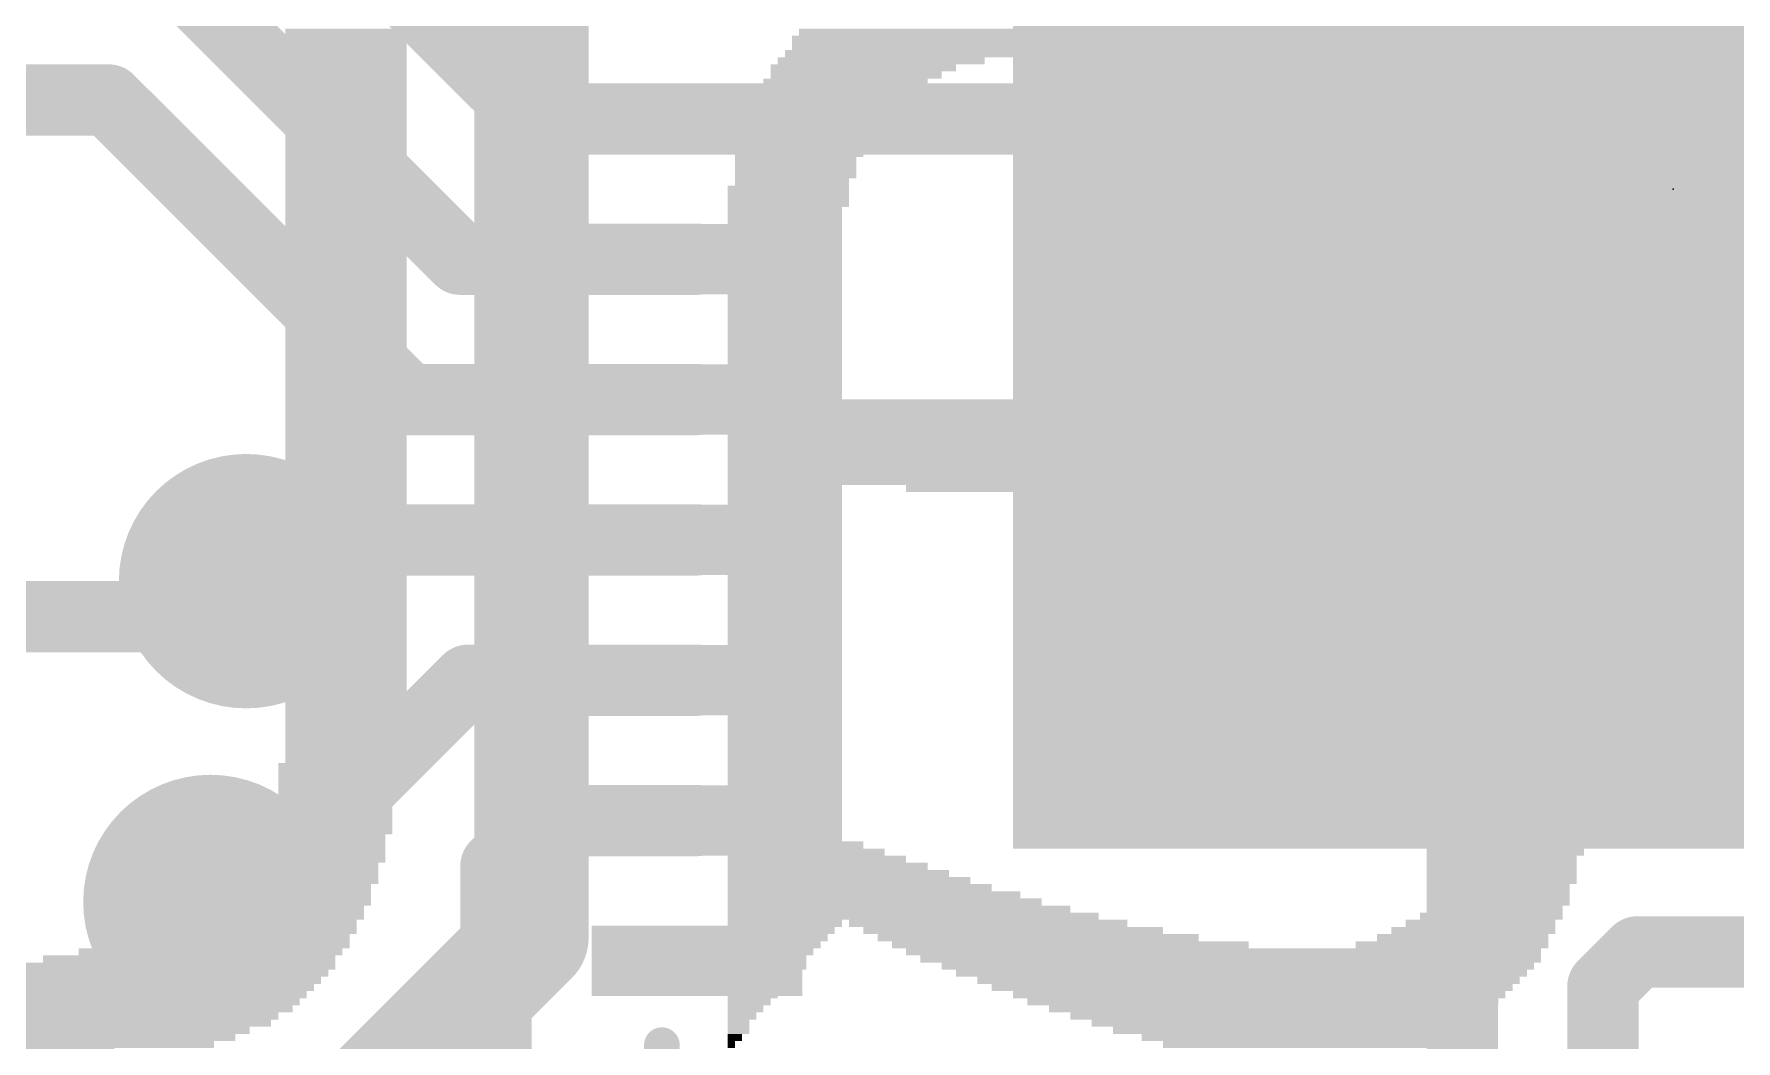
# Model space of a CAD drawing. Extents: x -4.5 to 52.1, y -1.8 to 26.3.
# Drawn here: x 18.29 to 24.35, y 6.62 to 10.2 of the extents above; entities that cross this region are included whole.
import ezdxf

# ---------------------------------------------------------------- set-up
doc = ezdxf.new("R2010")
doc.units = 0
for name, color, linetype in [('1', 12, 'CONTINUOUS'), ('16', 132, 'CONTINUOUS'), ('18', 110, 'CONTINUOUS'), ('21', 40, 'CONTINUOUS'), ('22', 6, 'CONTINUOUS'), ('23', 40, 'CONTINUOUS')]:
    doc.layers.add(name, color=color, linetype=linetype)

# ---------------------------------------------------------------- blocks, each defined once
blk = doc.blocks.new('RECT')
blk.add_solid([(-0.5, -0.5), (0.5, -0.5), (-0.5, 0.5), (0.5, 0.5)])
blk = doc.blocks.new('ROUNDV')
at = {"const_width": 0.5}
blk.add_lwpolyline([(0, -0.25, 1), (0, 0.25, 1), (0, -0.25)], format="xyb", dxfattribs=at)

msp = doc.modelspace()

# ---------------------------------------------------------------- linework, layer by layer
at = {"layer": '1', "const_width": 0.254}
for points in [[(21.88, 11.902), (24.13, 9.652)], [(20.07, 9.902), (18.669, 11.303)], [(19.812, 9.402), (18.253, 10.961)], [(18.5599, 9.9695), (16.5735, 9.9695)], [(19.6274, 8.902), (18.5599, 9.9695)], [(20.655, 9.902), (20.07, 9.902)], [(20.655, 9.902), (23.88, 9.902)], [(23.88, 9.902), (24.13, 9.652)], [(23.38, 8.902), (24.13, 9.652)], [(24.38, 9.402), (24.13, 9.652)], [(20.655, 9.402), (19.812, 9.402)], [(27.605, 9.402), (24.38, 9.402)], [(20.655, 8.902), (19.6274, 8.902)], [(23.38, 8.902), (23.368, 8.89)], [(23.38, 6.177), (23.38, 8.902)], [(23.368, 8.89), (23.368, 7.874)], [(19.197, 8.402), (19.05, 8.255)], [(20.655, 8.402), (19.197, 8.402)], [(19.84, 7.902), (19.05, 7.112)], [(20.655, 7.902), (19.84, 7.902)], [(20.102, 7.402), (19.939, 7.239)], [(20.655, 7.402), (20.102, 7.402)], [(19.939, 7.239), (19.939, 6.096)], [(19.05, 7.112), (18.923, 7.112)], [(23.88, 6.8112), (24.003, 6.9342)], [(26.8732, 6.9342), (24.003, 6.9342)], [(23.88, 6.177), (23.88, 6.8112)]]:
    msp.add_lwpolyline(points, dxfattribs=at)
at = {"layer": '1', "const_width": 0.127}
for points in [[(18.6048, 10.0144, 1), (18.515, 9.9246)], [(18.5599, 9.906, 1), (18.5599, 10.033)], [(20.07, 9.9655, 1), (20.07, 9.8385)], [(20.0251, 9.8571, 1), (20.1149, 9.9469)], [(20.655, 9.9655, 1), (20.655, 9.8385)], [(20.655, 9.8385, 1), (20.655, 9.9655)], [(23.9249, 9.9469, 1), (23.8351, 9.8571)], [(23.88, 9.8385, 1), (23.88, 9.9655)], [(24.1749, 9.6969, 1), (24.0851, 9.6071)], [(24.1749, 9.6071, 1), (24.0851, 9.6969)], [(24.0851, 9.6071, 1), (24.1749, 9.6969)], [(24.0851, 9.6071, 1), (24.1749, 9.6969)], [(19.812, 9.4655, 1), (19.812, 9.3385)], [(20.655, 9.3385, 1), (20.655, 9.4655)], [(24.38, 9.4655, 1), (24.38, 9.3385)], [(19.7671, 9.3571, 1), (19.8569, 9.4469)], [(24.3351, 9.3571, 1), (24.4249, 9.4469)], [(19.6274, 8.9655, 1), (19.6274, 8.8385)], [(20.655, 8.8385, 1), (20.655, 8.9655)], [(23.4435, 8.902, 1), (23.3165, 8.902)], [(23.4249, 8.8571, 1), (23.3351, 8.9469)], [(19.5825, 8.8571, 1), (19.6723, 8.9469)], [(23.4315, 8.89, 1), (23.3045, 8.89)], [(23.3231, 8.9349, 1), (23.4129, 8.8451)], [(23.3351, 8.9469, 1), (23.4249, 8.8571)], [(19.197, 8.4655, 1), (19.197, 8.3385)], [(19.2419, 8.3571, 1), (19.1521, 8.4469)], [(20.655, 8.3385, 1), (20.655, 8.4655)], [(19.0051, 8.2999, 1), (19.0949, 8.2101)], [(19.84, 7.9655, 1), (19.84, 7.8385)], [(19.8849, 7.8571, 1), (19.7951, 7.9469)], [(20.655, 7.8385, 1), (20.655, 7.9655)], [(23.3045, 7.874, 1), (23.4315, 7.874)], [(20.102, 7.4655, 1), (20.102, 7.3385)], [(20.1469, 7.3571, 1), (20.0571, 7.4469)], [(20.655, 7.3385, 1), (20.655, 7.4655)], [(20.0025, 7.239, 1), (19.8755, 7.239)], [(19.8941, 7.2839, 1), (19.9839, 7.1941)], [(18.923, 7.1755, 1), (18.923, 7.0485)], [(19.0051, 7.1569, 1), (19.0949, 7.0671)], [(19.05, 7.0485, 1), (19.05, 7.1755)], [(24.003, 6.9977, 1), (24.003, 6.8707)], [(24.0479, 6.8893, 1), (23.9581, 6.9791)], [(23.9435, 6.8112, 1), (23.8165, 6.8112)], [(23.8351, 6.8561, 1), (23.9249, 6.7663)]]:
    msp.add_lwpolyline(points, format="xyb", dxfattribs=at)
at = {"layer": '16'}
for points, const_width in [([(20.066, 10.414), (20.066, 6.985)], 0.4064), ([(19.05, 8.255), (18.923, 8.128)], 0.254), ([(18.923, 8.128), (18.161, 8.128)], 0.254), ([(17.907, 6.096), (18.923, 7.112)], 0.254), ([(18.923, 7.112), (19.05, 7.112)], 0.254), ([(20.066, 6.985), (19.177, 6.096)], 0.4064)]:
    msp.add_lwpolyline(points, dxfattribs=dict(at, const_width=const_width))
for points, const_width in [([(19.0949, 8.2101, 1), (19.0051, 8.2999)], 0.127), ([(18.923, 8.0645, 1), (18.923, 8.1915)], 0.127), ([(18.8781, 8.1729, 1), (18.9679, 8.0831)], 0.127), ([(18.923, 7.1755, 1), (18.923, 7.0485)], 0.127), ([(18.9679, 7.0671, 1), (18.8781, 7.1569)], 0.127), ([(19.05, 7.0485, 1), (19.05, 7.1755)], 0.127), ([(20.1378, 6.9132, 1), (19.9942, 7.0568)], 0.2032), ([(19.9644, 6.985, 1), (20.1676, 6.985)], 0.2032)]:
    msp.add_lwpolyline(points, format="xyb", dxfattribs=dict(at, const_width=const_width))
at = {"layer": '21', "const_width": 0.127}
msp.add_lwpolyline([(20.53, 6.602), (20.53, 6.052)], dxfattribs=at)
at = {"layer": '21', "const_width": 0.0635}
msp.add_lwpolyline([(20.5617, 6.602, 1), (20.4983, 6.602)], format="xyb", dxfattribs=at)
at = {"layer": '23'}
msp.add_point((24.13, 9.652), dxfattribs=at)

# ---------------------------------------------------------------- block references
at = {"layer": '1'}
for p, xscale, yscale in [((24.13, 9.652), 4.7, 4.7), ((20.655, 9.902), 0.75, 0.25), ((20.655, 9.402), 0.75, 0.25), ((20.655, 8.902), 0.75, 0.25), ((20.655, 8.402), 0.75, 0.25), ((20.655, 7.902), 0.75, 0.25), ((20.655, 7.402), 0.75, 0.25), ((20.655, 6.902), 0.75, 0.25)]:
    msp.add_blockref('RECT', p, dxfattribs=dict(at, xscale=xscale, yscale=yscale))
at = {"layer": '18', "xscale": 0.9064, "yscale": 0.9064}
for p in [(22.352, 9.652), (22.352, 9.652), (19.05, 8.255), (19.05, 8.255), (23.368, 7.874), (23.368, 7.874), (18.923, 7.112), (18.923, 7.112)]:
    msp.add_blockref('ROUNDV', p, dxfattribs=at)
at = {"layer": '22', "yscale": 0.0254, "rotation": 180}
for p, xscale in [((19.4056, 10.2108), 0.4318), ((19.4056, 10.1854), 0.4318), ((22.2885, 10.1854), 2.5908), ((22.3012, 10.2108), 2.5654), ((19.4056, 10.16), 0.4318), ((19.4056, 10.1346), 0.4318), ((19.4056, 10.1092), 0.4318), ((21.3106, 10.1092), 0.7366), ((22.2758, 10.1346), 2.6162), ((22.2885, 10.16), 2.5908), ((23.0759, 10.1092), 1.016), ((19.4056, 10.0838), 0.4318), ((19.4056, 10.0584), 0.4318), ((21.2471, 10.0838), 0.6604), ((21.2217, 10.0584), 0.6096), ((23.2537, 10.0838), 0.6604), ((23.4061, 10.0584), 0.3556), ((19.4056, 10.033), 0.4318), ((19.4056, 10.0076), 0.4318), ((21.1836, 10.033), 0.5842), ((21.1582, 10.0076), 0.5334), ((23.5458, 10.033), 0.0762), ((19.4056, 9.9822), 0.4318), ((19.4056, 9.9568), 0.4318), ((19.4056, 9.9314), 0.4318), ((21.0947, 9.9314), 0.508), ((21.1328, 9.9822), 0.5334), ((21.1201, 9.9568), 0.508), ((19.4056, 9.906), 0.4318), ((19.4056, 9.8806), 0.4318), ((21.082, 9.906), 0.4826), ((21.0693, 9.8806), 0.4572), ((19.4056, 9.8552), 0.4318), ((19.4056, 9.8298), 0.4318), ((19.4056, 9.8044), 0.4318), ((21.0439, 9.8552), 0.4572), ((21.0439, 9.8298), 0.4572), ((21.0312, 9.8044), 0.4318), ((19.4056, 9.779), 0.4318), ((19.4056, 9.7536), 0.4318), ((21.0185, 9.779), 0.4572), ((21.0058, 9.7536), 0.4318), ((19.4056, 9.7282), 0.4318), ((19.4056, 9.7028), 0.4318), ((21.0058, 9.7282), 0.4318), ((21.0058, 9.7028), 0.4318), ((19.4056, 9.6774), 0.4318), ((19.4056, 9.652), 0.4318), ((19.4056, 9.6266), 0.4318), ((20.9804, 9.652), 0.4318), ((20.9804, 9.6266), 0.4318), ((20.9931, 9.6774), 0.4064), ((19.4056, 9.6012), 0.4318), ((19.4056, 9.5758), 0.4318), ((20.9804, 9.6012), 0.4318), ((20.9677, 9.5758), 0.4064), ((19.4056, 9.5504), 0.4318), ((19.4056, 9.525), 0.4318), ((20.9677, 9.5504), 0.4064), ((20.9677, 9.525), 0.4064), ((19.4056, 9.4996), 0.4318), ((19.4056, 9.4742), 0.4318), ((19.4056, 9.4488), 0.4318), ((20.9677, 9.4996), 0.4064), ((20.9677, 9.4742), 0.4064), ((20.9677, 9.4488), 0.4064), ((19.4056, 9.4234), 0.4318), ((19.4056, 9.398), 0.4318), ((20.9677, 9.4234), 0.4064), ((20.9677, 9.398), 0.4064), ((19.4056, 9.3726), 0.4318), ((19.4056, 9.3472), 0.4318), ((19.4056, 9.3218), 0.4318), ((20.9677, 9.3726), 0.4064), ((20.9677, 9.3472), 0.4064), ((20.9677, 9.3218), 0.4064), ((19.4056, 9.2964), 0.4318), ((19.4056, 9.271), 0.4318), ((20.9677, 9.2964), 0.4064), ((20.9677, 9.271), 0.4064), ((19.4056, 9.2456), 0.4318), ((19.4056, 9.2202), 0.4318), ((20.9677, 9.2456), 0.4064), ((20.9677, 9.2202), 0.4064), ((19.4056, 9.1948), 0.4318), ((19.4056, 9.1694), 0.4318), ((19.4056, 9.144), 0.4318), ((20.9677, 9.1948), 0.4064), ((20.9677, 9.1694), 0.4064), ((20.9677, 9.144), 0.4064), ((19.4056, 9.1186), 0.4318), ((19.4056, 9.0932), 0.4318), ((20.9677, 9.1186), 0.4064), ((20.9677, 9.0932), 0.4064), ((19.4056, 9.0678), 0.4318), ((19.4056, 9.0424), 0.4318), ((19.4056, 9.017), 0.4318), ((20.9677, 9.0678), 0.4064), ((20.9677, 9.0424), 0.4064), ((20.9677, 9.017), 0.4064), ((19.4056, 8.9916), 0.4318), ((19.4056, 8.9662), 0.4318), ((20.9677, 8.9916), 0.4064), ((20.9677, 8.9662), 0.4064), ((19.4056, 8.9408), 0.4318), ((19.4056, 8.9154), 0.4318), ((20.9677, 8.9408), 0.4064), ((20.9677, 8.9154), 0.4064), ((19.4056, 8.89), 0.4318), ((19.4056, 8.8646), 0.4318), ((19.4056, 8.8392), 0.4318), ((21.9329, 8.89), 2.3368), ((21.9837, 8.8646), 2.4384), ((22.0218, 8.8392), 2.5146), ((19.4056, 8.8138), 0.4318), ((19.4056, 8.7884), 0.4318), ((22.0472, 8.8138), 2.5654), ((22.0726, 8.7884), 2.6162), ((19.4056, 8.763), 0.4318), ((19.4056, 8.7376), 0.4318), ((19.4056, 8.7122), 0.4318), ((22.098, 8.763), 2.667), ((22.1107, 8.7376), 2.6924), ((22.1234, 8.7122), 2.7178), ((19.4056, 8.6868), 0.4318), ((19.4056, 8.6614), 0.4318), ((22.1488, 8.6868), 2.7686), ((22.1615, 8.6614), 2.794), ((19.4056, 8.636), 0.4318), ((19.4056, 8.6106), 0.4318), ((22.1742, 8.636), 2.8194), ((22.1869, 8.6106), 2.8448), ((19.4056, 8.5852), 0.4318), ((19.4056, 8.5598), 0.4318), ((19.4056, 8.5344), 0.4318), ((20.9677, 8.5852), 0.4064), ((20.9677, 8.5598), 0.4064), ((20.9677, 8.5344), 0.4064), ((22.5044, 8.5852), 2.2098), ((22.733, 8.5598), 1.8034), ((22.9489, 8.5344), 1.4224), ((19.4056, 8.509), 0.4318), ((19.4056, 8.4836), 0.4318), ((20.9677, 8.509), 0.4064), ((20.9677, 8.4836), 0.4064), ((23.1521, 8.509), 1.016), ((23.3172, 8.4836), 0.7366), ((19.4056, 8.4582), 0.4318), ((19.4056, 8.4328), 0.4318), ((20.9677, 8.4582), 0.4064), ((20.9677, 8.4328), 0.4064), ((23.3807, 8.4582), 0.6604), ((23.4188, 8.4328), 0.5842), ((19.4056, 8.4074), 0.4318), ((19.4056, 8.382), 0.4318), ((19.4056, 8.3566), 0.4318), ((20.9677, 8.4074), 0.4064), ((20.9677, 8.382), 0.4064), ((20.9677, 8.3566), 0.4064), ((23.4442, 8.4074), 0.5842), ((23.4696, 8.382), 0.5334), ((23.4823, 8.3566), 0.508), ((19.4056, 8.3312), 0.4318), ((19.4056, 8.3058), 0.4318), ((20.9677, 8.3312), 0.4064), ((20.9677, 8.3058), 0.4064), ((23.5077, 8.3312), 0.508), ((23.5204, 8.3058), 0.4826), ((19.4056, 8.2804), 0.4318), ((19.4056, 8.255), 0.4318), ((19.4056, 8.2296), 0.4318), ((20.9677, 8.2804), 0.4064), ((20.9677, 8.255), 0.4064), ((20.9677, 8.2296), 0.4064), ((23.5331, 8.2804), 0.4572), ((23.5458, 8.255), 0.4826), ((23.5585, 8.2296), 0.4572), ((19.4056, 8.2042), 0.4318), ((19.4056, 8.1788), 0.4318), ((20.9677, 8.2042), 0.4064), ((20.9677, 8.1788), 0.4064), ((23.5712, 8.2042), 0.4318), ((23.5712, 8.1788), 0.4318), ((19.4056, 8.1534), 0.4318), ((19.4056, 8.128), 0.4318), ((20.9677, 8.1534), 0.4064), ((20.9677, 8.128), 0.4064), ((23.5839, 8.1534), 0.4572), ((23.5966, 8.128), 0.4318), ((19.4056, 8.1026), 0.4318), ((19.4056, 8.0772), 0.4318), ((19.4056, 8.0518), 0.4318), ((20.9677, 8.1026), 0.4064), ((20.9677, 8.0772), 0.4064), ((20.9677, 8.0518), 0.4064), ((23.5966, 8.1026), 0.4318), ((23.5966, 8.0772), 0.4318), ((23.5966, 8.0518), 0.4318), ((19.4056, 8.0264), 0.4318), ((19.4056, 8.001), 0.4318), ((20.9677, 8.0264), 0.4064), ((20.9677, 8.001), 0.4064), ((23.6093, 8.0264), 0.4064), ((23.6093, 8.001), 0.4064), ((19.4056, 7.9756), 0.4318), ((19.4056, 7.9502), 0.4318), ((19.4056, 7.9248), 0.4318), ((20.9677, 7.9756), 0.4064), ((20.9677, 7.9502), 0.4064), ((20.9677, 7.9248), 0.4064), ((23.6093, 7.9756), 0.4064), ((23.6093, 7.9502), 0.4064), ((23.6093, 7.9248), 0.4064), ((19.4056, 7.8994), 0.4318), ((19.4056, 7.874), 0.4318), ((20.9677, 7.8994), 0.4064), ((20.9677, 7.874), 0.4064), ((23.6093, 7.8994), 0.4064), ((23.6093, 7.874), 0.4064), ((19.4056, 7.8486), 0.4318), ((19.4056, 7.8232), 0.4318), ((20.9677, 7.8486), 0.4064), ((20.9677, 7.8232), 0.4064), ((23.6093, 7.8486), 0.4064), ((23.6093, 7.8232), 0.4064), ((19.4056, 7.7978), 0.4318), ((19.4056, 7.7724), 0.4318), ((19.4056, 7.747), 0.4318), ((20.9677, 7.7978), 0.4064), ((20.9677, 7.7724), 0.4064), ((20.9677, 7.747), 0.4064), ((23.6093, 7.7978), 0.4064), ((23.6093, 7.7724), 0.4064), ((23.6093, 7.747), 0.4064), ((19.3929, 7.7216), 0.4064), ((19.3929, 7.6962), 0.4064), ((20.9677, 7.7216), 0.4064), ((20.9677, 7.6962), 0.4064), ((23.6093, 7.7216), 0.4064), ((23.6093, 7.6962), 0.4064), ((19.3929, 7.6708), 0.4064), ((19.3929, 7.6454), 0.4064), ((20.9677, 7.6708), 0.4064), ((20.9677, 7.6454), 0.4064), ((23.6093, 7.6708), 0.4064), ((23.6093, 7.6454), 0.4064), ((19.3802, 7.5946), 0.4318), ((19.3802, 7.5692), 0.4318), ((19.3929, 7.62), 0.4064), ((20.9677, 7.62), 0.4064), ((20.9677, 7.5946), 0.4064), ((20.9677, 7.5692), 0.4064), ((23.6093, 7.62), 0.4064), ((23.6093, 7.5946), 0.4064), ((23.6093, 7.5692), 0.4064), ((19.3802, 7.5438), 0.4318), ((19.3802, 7.5184), 0.4318), ((20.9677, 7.5438), 0.4064), ((20.9677, 7.5184), 0.4064), ((23.6093, 7.5438), 0.4064), ((23.6093, 7.5184), 0.4064), ((19.3548, 7.4422), 0.4318), ((19.3675, 7.493), 0.4064), ((19.3675, 7.4676), 0.4064), ((20.9677, 7.493), 0.4064), ((20.9677, 7.4676), 0.4064), ((20.9677, 7.4422), 0.4064), ((23.6093, 7.493), 0.4064), ((23.6093, 7.4676), 0.4064), ((23.6093, 7.4422), 0.4064), ((19.3548, 7.4168), 0.4318), ((19.3548, 7.3914), 0.4318), ((20.9677, 7.4168), 0.4064), ((20.9677, 7.3914), 0.4064), ((23.6093, 7.4168), 0.4064), ((23.6093, 7.3914), 0.4064), ((19.3421, 7.366), 0.4572), ((19.3294, 7.3406), 0.4318), ((20.9677, 7.366), 0.4064), ((20.9677, 7.3406), 0.4064), ((23.5966, 7.366), 0.4318), ((23.5966, 7.3406), 0.4318), ((19.3167, 7.2898), 0.4572), ((19.3167, 7.2644), 0.4572), ((19.3294, 7.3152), 0.4318), ((21.0058, 7.3152), 0.4826), ((21.0439, 7.2898), 0.5588), ((21.082, 7.2644), 0.635), ((23.5712, 7.2644), 0.4318), ((23.5966, 7.3152), 0.4318), ((23.5966, 7.2898), 0.4318), ((19.2913, 7.239), 0.4572), ((19.2913, 7.2136), 0.4572), ((21.1201, 7.239), 0.7112), ((21.1582, 7.2136), 0.7874), ((23.5585, 7.2136), 0.4572), ((23.5712, 7.239), 0.4318), ((19.2405, 7.1374), 0.508), ((19.2532, 7.1628), 0.4826), ((19.2786, 7.1882), 0.4826), ((21.1963, 7.1882), 0.8636), ((21.2344, 7.1628), 0.9398), ((21.2852, 7.1374), 1.0414), ((23.5204, 7.1374), 0.4826), ((23.5331, 7.1628), 0.4572), ((23.5585, 7.1882), 0.4572), ((19.2024, 7.0866), 0.5334), ((19.2278, 7.112), 0.5334), ((21.3233, 7.112), 1.1176), ((21.3741, 7.0866), 1.2192), ((23.495, 7.0866), 0.4826), ((23.5204, 7.112), 0.4826), ((19.1389, 7.0358), 0.6096), ((19.177, 7.0612), 0.5842), ((21.4249, 7.0612), 1.3208), ((20.9677, 7.0358), 0.4064), ((21.6916, 7.0358), 0.9906), ((23.4442, 7.0358), 0.5334), ((23.4823, 7.0612), 0.508), ((18.9865, 6.9596), 0.8636), ((19.0373, 6.985), 0.762), ((19.1135, 7.0104), 0.6604), ((20.955, 7.0104), 0.381), ((20.9423, 6.985), 0.3556), ((20.9296, 6.9596), 0.3302), ((21.7805, 7.0104), 1.0668), ((21.8694, 6.985), 1.143), ((21.9837, 6.9596), 1.27), ((23.3426, 6.9596), 0.6858), ((23.3807, 6.985), 0.6096), ((23.4188, 7.0104), 0.5842), ((18.8468, 6.9088), 1.0414), ((18.923, 6.9342), 0.9398), ((20.9169, 6.9342), 0.3048), ((20.9042, 6.9088), 0.2794), ((22.5298, 6.9342), 2.2606), ((22.5552, 6.9088), 2.2098), ((18.7198, 6.858), 1.2446), ((18.7833, 6.8834), 1.1684), ((20.9042, 6.8834), 0.2794), ((20.8915, 6.858), 0.254), ((22.5806, 6.8834), 2.1082), ((22.5933, 6.858), 2.032), ((18.6944, 6.8326), 1.2446), ((18.6817, 6.8072), 1.2192), ((18.669, 6.7818), 1.1938), ((20.8788, 6.8326), 0.2286), ((20.8661, 6.8072), 0.2032), ((20.8534, 6.7818), 0.1778), ((22.6187, 6.8326), 1.9304), ((22.6314, 6.8072), 1.8542), ((22.6568, 6.7818), 1.7526), ((18.6563, 6.7564), 1.1684), ((18.6436, 6.731), 1.143), ((20.8407, 6.7564), 0.1524), ((20.828, 6.731), 0.127), ((22.6695, 6.7564), 1.6764), ((22.6949, 6.731), 1.5748), ((18.6182, 6.7056), 1.0922), ((18.6055, 6.6802), 1.0668), ((18.5674, 6.6548), 0.9906), ((20.8153, 6.7056), 0.1016), ((20.8026, 6.6802), 0.0762), ((20.8026, 6.6548), 0.0762), ((22.7076, 6.7056), 1.4478), ((22.733, 6.6802), 1.3462), ((22.7457, 6.6548), 1.2192), ((18.542, 6.6294), 0.9398), ((18.5039, 6.604), 0.8636), ((20.7899, 6.6294), 0.0508), ((20.7772, 6.604), 0.0254), ((22.7711, 6.6294), 1.0668), ((22.7838, 6.604), 0.9398)]:
    msp.add_blockref('RECT', p, dxfattribs=dict(at, xscale=xscale))

doc.saveas('drawing.dxf')
